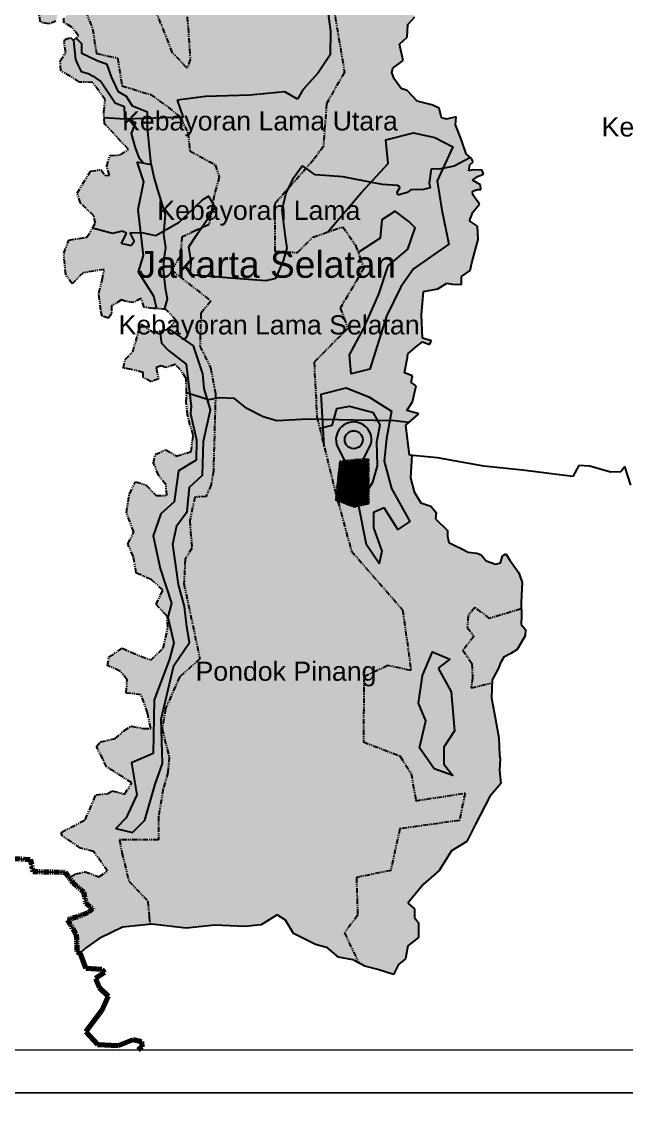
# Model space of a CAD drawing. Header units: millimetres. Extents: x 1190 to 1865, y 1371 to 1788.
# Drawn here: x 1344.5 to 1416, y 1576.7 to 1705.8 of the extents above; entities that cross this region are included whole.
import ezdxf

# ---------------------------------------------------------------- set-up
doc = ezdxf.new("R2010")
doc.units = ezdxf.units.MM
doc.header["$MEASUREMENT"] = 0
doc.linetypes.add('ACAD_ISO14W100', pattern=[24, 12, -3, 0, -3, 0, -3, 0, -3])
doc.linetypes.add('PHANTOM2', pattern=[1.25, 0.625, -0.125, 0.125, -0.125, 0.125, -0.125])
for name, color, linetype in [('Batas Desa', 7, 'ACAD_ISO14W100'), ('Batas Wilayah', 7, 'PHANTOM2'), ('Bbatas Provinsi', 7, 'PHANTOM2')]:
    doc.layers.add(name, color=color, linetype=linetype)
doc.layers.add('Batas Luar', color=7, linetype='Continuous', lineweight=20)
doc.styles.get("Standard").update_dxf_attribs({"font": 'arial.ttf'})

msp = doc.modelspace()

# ---------------------------------------------------------------- hatches: boundary and pattern name
at = {"true_color": 0xc7c8ca}
h = msp.add_hatch(color=9, dxfattribs=at)
h.dxf.hatch_style = 1
h.paths.add_polyline_path([(1380.53, 1711.56), (1379.98, 1715.27), (1380.09, 1717.49), (1379.77, 1718.93), (1377.15, 1718.57), (1370.58, 1718.46), (1369.18, 1718.34), (1369.18, 1719.23), (1368.34, 1719.14), (1368.25, 1718.43), (1366.98, 1718.71), (1366.1, 1718.93), (1365.66, 1718.9), (1366.16, 1714.91), (1365.3, 1711.53), (1364.09, 1706.4), (1364.43, 1701.37), (1364.09, 1700.33), (1362.35, 1702.15), (1360.36, 1707.18), (1356.2, 1712.89), (1354.64, 1710.99), (1352.04, 1707.09), (1352.9, 1705.01), (1353.34, 1702.07), (1355.85, 1701.55), (1356.37, 1698.26), (1359.75, 1697.22), (1361.83, 1695.75), (1363.24, 1694.58), (1363.27, 1694.52), (1363.59, 1694.53), (1362.9, 1696.57), (1366.23, 1696.98), (1371.49, 1697.14), (1375.6, 1697.56), (1377.12, 1696.69), (1377.74, 1697.78), (1379.57, 1699.79), (1380.98, 1701.94), (1381.01, 1704.7), (1380.63, 1707.62)])
h.paths.add_polyline_path([(1380.17, 1691.09), (1380.55, 1696.17), (1382.67, 1699.87), (1381.35, 1707.67), (1381.45, 1711.52), (1381.04, 1711.47), (1380.53, 1711.56), (1380.63, 1707.62), (1381.01, 1704.7), (1380.98, 1701.94), (1379.57, 1699.79), (1377.74, 1697.78), (1377.12, 1696.69), (1375.6, 1697.56), (1371.49, 1697.14), (1366.23, 1696.98), (1362.9, 1696.57), (1363.59, 1694.53), (1363.27, 1694.52), (1364.17, 1692.73), (1364.38, 1690.56), (1367.37, 1688.94), (1367.86, 1687.47), (1367.26, 1685.3), (1367.11, 1684.4), (1367.38, 1683.92), (1366.9, 1683.2), (1366.67, 1681.86), (1365.72, 1681.44), (1365.25, 1680.73), (1364.26, 1679.25), (1364.56, 1677.43), (1364.44, 1675.92), (1365.8, 1675.81), (1369.78, 1675.5), (1373.37, 1675.22), (1374.5, 1675.47), (1375.41, 1677.58), (1375.72, 1678.63), (1374.45, 1678.71), (1374.45, 1684.34), (1376, 1686.1), (1376.53, 1687.19), (1377.71, 1688.82), (1378.14, 1688.52), (1379.01, 1689.51)])
h.paths.add_polyline_path([(1389.16, 1724.23), (1392.73, 1724.37), (1395.77, 1726.61), (1395.11, 1729.78), (1390.32, 1729.78), (1390.27, 1729.73), (1390.18, 1729.78), (1386.91, 1729.78), (1384.79, 1730.71), (1384.66, 1732.83), (1384.14, 1732.87), (1380.64, 1733.6), (1377.86, 1734.82), (1376.22, 1735.88), (1371.97, 1735.47), (1366.06, 1735.42), (1363.99, 1735.41), (1362.6, 1735.32), (1361.09, 1735.19), (1360.39, 1735.14), (1363.99, 1730.06), (1366.34, 1724.34), (1365.47, 1720.45), (1365.66, 1718.9), (1366.1, 1718.93), (1366.98, 1718.71), (1368.25, 1718.43), (1368.34, 1719.14), (1369.18, 1719.23), (1369.18, 1718.34), (1370.58, 1718.46), (1377.15, 1718.57), (1379.77, 1718.93), (1380.09, 1717.49), (1379.98, 1715.27), (1380.53, 1711.56), (1381.04, 1711.47), (1381.45, 1711.52), (1381.61, 1717.36), (1383.2, 1720.4), (1383.33, 1722.25), (1388.36, 1722.52)])
h.paths.add_polyline_path([(1383.07, 1739.76), (1376.9, 1743.69), (1376.24, 1743.97), (1376.3, 1739.99), (1376.22, 1735.88), (1377.86, 1734.82), (1380.64, 1733.6), (1384.14, 1732.87), (1384.66, 1732.83), (1384.52, 1735.07)])
h.paths.add_polyline_path([(1383.07, 1669.6), (1382.16, 1672), (1384.98, 1676.72), (1383.98, 1679.37), (1382.49, 1681.61), (1378.93, 1680.37), (1377.1, 1678.55), (1375.72, 1678.63), (1375.41, 1677.58), (1374.5, 1675.47), (1373.37, 1675.22), (1369.78, 1675.5), (1365.8, 1675.81), (1364.44, 1675.92), (1364.56, 1677.43), (1364.26, 1679.25), (1365.25, 1680.73), (1365.72, 1681.44), (1365.09, 1681.15), (1363.46, 1680.39), (1363.25, 1678.06), (1362.21, 1676.49), (1366.89, 1672.82), (1365.7, 1671.36), (1365.59, 1667.51), (1366.84, 1664.96), (1367.43, 1661.86), (1367.42, 1661.31), (1367.87, 1661.4), (1369.68, 1661.3), (1371.14, 1660.14), (1373.05, 1659.16), (1374.67, 1658.66), (1378.32, 1658.86), (1379.49, 1658.84), (1379.41, 1659.13), (1379.08, 1665.59), (1380.42, 1666.95)])
h.paths.add_polyline_path([(1383.49, 1643.28), (1381.88, 1649.23), (1381.62, 1649.32), (1381.68, 1649.94), (1381.57, 1650.35), (1379.49, 1658.84), (1378.32, 1658.86), (1374.67, 1658.66), (1373.05, 1659.16), (1371.14, 1660.14), (1369.68, 1661.3), (1367.87, 1661.4), (1367.42, 1661.31), (1367.17, 1652.71), (1366.91, 1651.14), (1366.3, 1649.74), (1364.99, 1649.65), (1364.37, 1646.86), (1364.64, 1643.63), (1363.85, 1642.32), (1363.68, 1639.43), (1365.58, 1630.54), (1363.2, 1628.44), (1361.52, 1624.67), (1361.11, 1622.3), (1361.94, 1618.95), (1361.8, 1617.13), (1361.24, 1615.17), (1360.69, 1611.96), (1360.69, 1609.17), (1356.07, 1609.17), (1356.35, 1607.63), (1357.19, 1604.28), (1359.43, 1601.91), (1359.57, 1600.09), (1359.67, 1599.18), (1359.91, 1599.2), (1363.94, 1598.72), (1367.35, 1599.06), (1370.9, 1598.9), (1372.84, 1599.11), (1374.72, 1600.29), (1375.69, 1599.65), (1376.65, 1598.09), (1379.23, 1596.8), (1380.68, 1596.38), (1381.97, 1595.3), (1383.64, 1594.98), (1384.37, 1594.6), (1382.66, 1598.17), (1384.23, 1600.24), (1384.07, 1604.71), (1388.13, 1605.54), (1389.21, 1610.46), (1396.26, 1611.45), (1396.92, 1614.68), (1391.12, 1613.77), (1390.54, 1617), (1389.21, 1619.07), (1384.9, 1620.73), (1384.98, 1628.43), (1387.8, 1629.75), (1390.54, 1629.17), (1389.54, 1636.32)])
at = {"true_color": 0xeb5a00}
h = msp.add_hatch(color=32, dxfattribs=at)
h.dxf.hatch_style = 1
h.paths.add_polyline_path([(1359.37, 1693.3), (1359.37, 1694.41), (1359.14, 1694.4), (1357.11, 1694.34), (1357.98, 1693.94), (1357.45, 1692.62), (1357.94, 1690.95), (1358.36, 1689.8), (1358.83, 1689.23), (1358.58, 1689.19), (1359.83, 1688.96)])
h.paths.add_polyline_path([(1356.92, 1697.01), (1355.94, 1697.54), (1355.12, 1699.33), (1354.63, 1700.76), (1353.45, 1701.21), (1351.61, 1702.06), (1351.61, 1703.21), (1350.94, 1703.89), (1350.65, 1703.6), (1350.86, 1701.35), (1351.16, 1700.72), (1351.55, 1699.95), (1352.38, 1699.7), (1352.96, 1699.41), (1353.9, 1698.74), (1355.56, 1696.23), (1356.63, 1695.82), (1356.67, 1694.55), (1357.11, 1694.34), (1359.14, 1694.4), (1359.37, 1694.41), (1359.37, 1695.13), (1357.61, 1695.87)])
h = msp.add_hatch(color=32, dxfattribs=at)
h.dxf.hatch_style = 1
h.paths.add_polyline_path([(1388.67, 1683.44), (1390.26, 1682.23), (1391.01, 1681.48), (1390.17, 1678.96), (1387.83, 1677), (1386.71, 1673.64), (1384.94, 1669.63), (1383.25, 1666.46), (1383.27, 1666.28), (1385.03, 1666.77), (1386.2, 1666.43), (1387.65, 1671.04), (1389.33, 1674.49), (1390.82, 1676.64), (1395.02, 1679.56), (1394.18, 1683.57), (1393.62, 1687.02), (1394.31, 1688.5), (1393.87, 1688.41), (1392.93, 1688.43), (1392.66, 1686.74), (1392.81, 1686.21), (1392.02, 1685.99), (1390.52, 1685.98), (1390.09, 1685.67), (1388.98, 1685.34), (1388.88, 1685.68), (1389.26, 1686.28), (1388.95, 1686.47), (1387.15, 1686.61), (1385.8, 1686.87), (1384.65, 1685.62), (1380.71, 1680.99), (1382.49, 1681.61), (1383.98, 1679.37), (1384.28, 1678.58), (1386.9, 1680.27), (1387.08, 1682.41)])
h.paths.add_polyline_path([(1395.49, 1691.03), (1393.34, 1692.15), (1390.82, 1692.71), (1387.55, 1691.87), (1387.83, 1689.07), (1385.8, 1686.87), (1387.15, 1686.61), (1388.95, 1686.47), (1389.26, 1686.28), (1388.88, 1685.68), (1388.98, 1685.34), (1390.09, 1685.67), (1390.52, 1685.98), (1392.02, 1685.99), (1392.81, 1686.21), (1392.66, 1686.74), (1392.93, 1688.43), (1393.87, 1688.41), (1394.31, 1688.5)])
h.paths.add_polyline_path([(1355.35, 1671.31), (1392.07, 1671.31), (1392.07, 1675.96), (1355.35, 1675.96)], flags=9)
h.paths.add_polyline_path([(1355.24, 1689.66), (1388.98, 1689.66), (1388.98, 1694.31), (1355.24, 1694.31)], flags=9)
at = {"true_color": 0xc7c8ca}
h = msp.add_hatch(color=9, dxfattribs=at)
h.dxf.hatch_style = 1
h.paths.add_polyline_path([(1378.14, 1688.52), (1377.71, 1688.82), (1376.53, 1687.19), (1376, 1686.1)])
at = {"true_color": 0xeb5a00}
h = msp.add_hatch(color=32, dxfattribs=at)
h.dxf.hatch_style = 1
h.paths.add_polyline_path([(1389.33, 1674.49), (1390.82, 1676.64), (1395.02, 1679.56), (1394.18, 1683.57), (1393.62, 1687.02), (1394.31, 1688.5), (1393.87, 1688.41), (1392.93, 1688.43), (1392.66, 1686.74), (1392.81, 1686.21), (1392.02, 1685.99), (1390.52, 1685.98), (1390.09, 1685.67), (1388.98, 1685.34), (1388.88, 1685.68), (1389.26, 1686.28), (1388.95, 1686.47), (1387.15, 1686.61), (1385.8, 1686.87), (1384.65, 1685.62), (1380.71, 1680.99), (1382.49, 1681.61), (1383.98, 1679.37), (1384.28, 1678.58), (1386.9, 1680.27), (1387.08, 1682.41), (1388.67, 1683.44), (1390.26, 1682.23), (1391.01, 1681.48), (1390.17, 1678.96), (1387.83, 1677), (1386.71, 1673.64), (1384.94, 1669.63), (1383.25, 1666.46), (1383.27, 1666.28), (1385.03, 1666.77), (1386.2, 1666.43), (1387.65, 1671.04)])
h.paths.add_polyline_path([(1386.2, 1666.43), (1385.03, 1666.77), (1383.27, 1666.28), (1383.44, 1664.22), (1385.68, 1664.78)])
at = {"true_color": 0xc7c8ca}
h = msp.add_hatch(color=9, dxfattribs=at)
h.dxf.hatch_style = 1
h.paths.add_polyline_path([(1366.9, 1683.2), (1366.5, 1682.59), (1365.72, 1681.44), (1366.67, 1681.86)])
h.paths.add_polyline_path([(1367.38, 1683.92), (1367.11, 1684.4), (1366.9, 1683.2)])
at = {"true_color": 0xeb5a00}
h = msp.add_hatch(color=32, dxfattribs=at)
h.dxf.hatch_style = 1
h.paths.add_polyline_path([(1361.47, 1674.4), (1361.23, 1676.54), (1361.31, 1677.8), (1361.51, 1679.13), (1361.27, 1680.73), (1361.3, 1681.08), (1360.36, 1680.55), (1358.93, 1680.85), (1358.55, 1680.86), (1358.86, 1678.21), (1358.3, 1676.29), (1360.1, 1673.44), (1360.46, 1671.93), (1361.38, 1671.86), (1361.39, 1671.94), (1361.7, 1673.07)])
h = msp.add_hatch(color=32, dxfattribs=at)
h.dxf.hatch_style = 1
h.paths.add_polyline_path([(1364.84, 1667.54), (1361.84, 1669.62), (1361.68, 1669.46), (1360.86, 1669.28), (1361.02, 1667.85), (1361.85, 1667), (1363.97, 1665.36), (1364.38, 1661.86), (1366.47, 1661.2), (1366.08, 1662.51), (1365.94, 1664.22)])
h.paths.add_polyline_path([(1366.84, 1659.97), (1366.47, 1661.2), (1364.38, 1661.86), (1364.56, 1660.41), (1364.48, 1659.49), (1365.17, 1656.42), (1365.12, 1654.03), (1363.03, 1652.76), (1362.52, 1649.11), (1360.95, 1647.67), (1360.06, 1645.08), (1360.9, 1641.22), (1362.21, 1637.12), (1361.8, 1635.48), (1362.48, 1632.42), (1362, 1630.52), (1360.18, 1625.69), (1360.04, 1619.36), (1357.5, 1618.26), (1358.11, 1614.49), (1356.88, 1611.75), (1355.64, 1610.51), (1357.63, 1610.03), (1359.08, 1611.47), (1360.31, 1615.73), (1361.14, 1618.19), (1361, 1623.41), (1362.51, 1629.74), (1364.36, 1632.48), (1364.02, 1634.33), (1363.75, 1636.73), (1363.06, 1639.34), (1362.37, 1644.1), (1362.85, 1646.29), (1364.09, 1647.94), (1364.36, 1650.82), (1365.87, 1652.26), (1366.01, 1656.26)])
h = msp.add_hatch(color=32, dxfattribs=at)
h.dxf.hatch_style = 1
h.paths.add_polyline_path([(1388.21, 1650.68), (1387.35, 1653.91), (1387.64, 1656.57), (1388.01, 1658.67), (1386.61, 1658.69), (1386.88, 1658.19), (1386.5, 1656.19), (1386.59, 1653.34), (1386.02, 1651.44), (1384.31, 1648.77), (1385.26, 1644.02), (1386.78, 1641.83), (1387.07, 1643.26), (1386.11, 1646.02), (1386.11, 1647.82), (1387.35, 1648.39), (1388.97, 1645.83), (1390.4, 1646.78)])
h.paths.add_polyline_path([(1385.54, 1661.52), (1382.88, 1662.57), (1379.92, 1661.81), (1380.08, 1658.83), (1381.36, 1658.8), (1381.73, 1660.09), (1383.26, 1660.38), (1386.11, 1659.62), (1386.61, 1658.69), (1388.01, 1658.67), (1388.21, 1659.81)])
h = msp.add_hatch(color=1)
h.dxf.hatch_style = 1
h.paths.add_polyline_path([(1385.8, 1655.93, 1.282095), (1381.72, 1655.93), (1383.76, 1651.85)])
h.paths.add_polyline_path([(1382.7, 1656.44, -1), (1384.81, 1656.44, -1)], flags=16)
at = {"true_color": 0xffffff}
h = msp.add_hatch(color=7, dxfattribs=at)
h.dxf.hatch_style = 1
h.paths.add_polyline_path([(1382.7, 1656.44, 1), (1384.81, 1656.44, 1)])
at = {"true_color": 0xeb5a00}
h = msp.add_hatch(color=32, dxfattribs=at)
h.dxf.hatch_style = 1
h.paths.add_polyline_path([(1404.08, 1634.03), (1403.57, 1634.6), (1403.59, 1635.66), (1403.57, 1636.45), (1399.83, 1635.33), (1398.08, 1636.63), (1397.29, 1635.67), (1397.18, 1634.26), (1397.97, 1633.19), (1396.67, 1631.56), (1397.74, 1629.98), (1397.8, 1628.29), (1397.63, 1627.1), (1400.11, 1627.71), (1400.12, 1628.06), (1400.82, 1629.37), (1401.12, 1630.06), (1401.5, 1630.73), (1402.33, 1631.19), (1403.07, 1631.65), (1404.03, 1633.28)])
h.paths.add_polyline_path([(1395.28, 1626.66), (1393.74, 1629.45), (1395.14, 1630.51), (1393.06, 1631.37), (1391.91, 1628.58), (1391.43, 1625.31), (1392.29, 1623.2), (1391.52, 1620.02), (1393.26, 1617.53), (1395.47, 1616.76), (1394.41, 1618.1), (1394.41, 1620.12), (1395.66, 1622.04)])
at = {"layer": 'Batas Wilayah', "true_color": 0xffff00}
h = msp.add_hatch(color=2, dxfattribs=at)
h.dxf.hatch_style = 1
h.paths.add_polyline_path([(1414.22, 1742.61), (1415.03, 1746.86), (1415.43, 1749.11), (1414.91, 1751.23), (1413.7, 1753.15), (1413.8, 1754.13), (1414.13, 1754.96), (1413.61, 1756.5), (1412.1, 1758.79), (1412.07, 1759.9), (1412.16, 1761.25), (1413.21, 1761.65), (1412.78, 1762.23), (1410.41, 1763.34), (1409.55, 1763.22), (1408.9, 1763.59), (1408.13, 1763.71), (1408.25, 1763.99), (1408.78, 1764.54), (1408.53, 1765.4), (1407.42, 1766.15), (1406.43, 1766.71), (1406.53, 1768.09), (1406.25, 1768.95), (1405.54, 1769.23), (1405.11, 1769.23), (1404.68, 1770), (1405.54, 1770.89), (1405.76, 1771.69), (1406.29, 1771.8), (1404.11, 1772.21), (1401.58, 1772.69), (1400.06, 1771.31), (1399.33, 1770.55), (1398.36, 1770.53), (1395.1, 1773.46), (1390.1, 1774.16), (1386.6, 1774.18), (1386.12, 1774.18), (1386.4, 1769.83), (1386.67, 1767.93), (1386.69, 1766.37), (1386.87, 1763.34), (1386.76, 1761.57), (1385.53, 1760.45), (1382.83, 1760.03), (1378.87, 1760.03), (1375.91, 1759.77), (1374.76, 1759.96), (1374.5, 1759.55), (1374.41, 1758.49), (1374.54, 1756.33), (1373.97, 1755.11), (1373.41, 1754.19), (1373.41, 1753.21), (1373.59, 1752.51), (1374.08, 1752.05), (1374.82, 1751.88), (1375.77, 1751.49), (1376.47, 1750.26), (1376.36, 1748.05), (1376.23, 1744.38), (1376.24, 1743.97), (1376.9, 1743.69), (1383.07, 1739.76), (1384.52, 1735.07), (1384.66, 1732.83), (1387.15, 1732.61), (1390.47, 1732.81), (1393.72, 1733.95), (1395.2, 1734.64), (1395.93, 1734.35), (1396.86, 1734.84), (1398.01, 1734.99), (1398.65, 1734.73), (1399.65, 1736.21), (1401.06, 1739.33), (1402.39, 1738.67), (1403.14, 1738.27), (1404.14, 1738.62), (1406.61, 1738.53), (1410.04, 1739.13), (1412.1, 1738.98), (1413.7, 1739.28)])
h.paths.add_polyline_path([(1392.28, 1748.14), (1394.95, 1752.83), (1397.89, 1754.85), (1399.55, 1757.24), (1403.32, 1757.88), (1406.63, 1755.67), (1406.45, 1753.56), (1404.61, 1751.63), (1402.49, 1749.7), (1400.74, 1747.13), (1398.53, 1744.83), (1394.58, 1745.38)], flags=16)
h.paths.add_polyline_path([(1414.28, 1732.13), (1414.25, 1735.28), (1413.54, 1738.23), (1413.7, 1739.28), (1412.1, 1738.98), (1410.04, 1739.13), (1406.61, 1738.53), (1404.14, 1738.62), (1403.14, 1738.27), (1402.39, 1738.67), (1401.06, 1739.33), (1399.65, 1736.21), (1398.65, 1734.73), (1398.01, 1734.99), (1396.86, 1734.84), (1395.93, 1734.35), (1395.2, 1734.64), (1393.72, 1733.95), (1390.47, 1732.81), (1387.15, 1732.61), (1384.66, 1732.83), (1384.79, 1730.71), (1386.91, 1729.78), (1395.11, 1729.78), (1395.77, 1726.61), (1392.73, 1724.37), (1389.16, 1724.23), (1388.36, 1722.52), (1383.33, 1722.25), (1383.2, 1720.4), (1381.61, 1717.36), (1381.45, 1711.52), (1382.16, 1711.6), (1383.58, 1711.6), (1385.28, 1711.6), (1388.15, 1712.44), (1390.98, 1713.01), (1391.77, 1712.34), (1392.29, 1712.86), (1393.35, 1713.06), (1393.95, 1713.95), (1394.35, 1715.25), (1395.71, 1716.08), (1396.92, 1716.02), (1398.41, 1717.12), (1398.64, 1717.85), (1399.38, 1717.92), (1400.41, 1717.35), (1402.67, 1720.37), (1403.87, 1722.25), (1405.2, 1723.52), (1406.23, 1723.15), (1408.49, 1723.12), (1409.26, 1723.98), (1410.32, 1724.71), (1411.19, 1724.41), (1412.91, 1723.75), (1413.15, 1725.08), (1413.16, 1726.18), (1412.94, 1727.52), (1412.99, 1727.65), (1412.72, 1728.01)])
h.paths.add_polyline_path([(1390.16, 1705.5), (1390.99, 1706.42), (1390.26, 1707.53), (1389.76, 1708.38), (1390.1, 1708.88), (1389.64, 1709.52), (1390.64, 1709.96), (1391.26, 1711.83), (1391.77, 1712.34), (1390.98, 1713.01), (1388.15, 1712.44), (1385.28, 1711.6), (1383.58, 1711.6), (1382.16, 1711.6), (1381.45, 1711.52), (1381.35, 1707.67), (1382.67, 1699.87), (1380.55, 1696.17), (1380.17, 1691.09), (1379.01, 1689.51), (1378.14, 1688.52), (1378.32, 1688.38), (1379.21, 1687.74), (1380.91, 1687.62), (1382.46, 1687.51), (1383.88, 1687.24), (1387.15, 1686.61), (1388.95, 1686.47), (1389.26, 1686.28), (1388.88, 1685.68), (1388.98, 1685.34), (1390.09, 1685.67), (1390.52, 1685.98), (1392.02, 1685.99), (1392.81, 1686.21), (1392.66, 1686.74), (1392.93, 1688.43), (1393.87, 1688.41), (1395.65, 1688.77), (1397.57, 1689.77), (1397.06, 1690.24), (1396.47, 1691.95), (1395.79, 1693.64), (1395.89, 1694.6), (1394.73, 1694.33), (1394.14, 1694.49), (1393.88, 1695.6), (1392.98, 1696.02), (1391.28, 1696.45), (1390.06, 1697.72), (1389.37, 1697.93), (1388.53, 1699.09), (1388.26, 1699.83), (1388.37, 1700.36), (1389.59, 1701.26), (1389.16, 1703.17), (1390.07, 1704.02)])
h = msp.add_hatch(color=2, dxfattribs=at)
h.dxf.hatch_style = 1
h.paths.add_polyline_path([(1406.45, 1753.56), (1406.63, 1755.67), (1403.32, 1757.88), (1399.55, 1757.24), (1397.89, 1754.85), (1394.95, 1752.83), (1392.28, 1748.14), (1394.58, 1745.38), (1398.53, 1744.83), (1400.74, 1747.13), (1402.49, 1749.7), (1404.61, 1751.63)])
h.paths.add_polyline_path([(1388.18, 1662.14), (1388.86, 1664.05), (1388.18, 1665.85), (1385.03, 1666.77), (1381.94, 1665.9), (1379.11, 1665.1), (1379.41, 1659.13), (1379.49, 1658.84), (1383.79, 1658.75), (1386.92, 1658.69), (1388.13, 1659.9)])
h.paths.add_polyline_path([(1386.67, 1658.44), (1386.92, 1658.69), (1383.79, 1658.75), (1379.49, 1658.84), (1380.37, 1655.23), (1382.23, 1654.9), (1384.14, 1655.8), (1386.27, 1656.14)])
h.paths.add_polyline_path([(1404.03, 1633.28), (1404.08, 1634.03), (1403.57, 1634.6), (1403.59, 1635.66), (1403.57, 1636.45), (1399.83, 1635.33), (1398.08, 1636.63), (1397.29, 1635.67), (1397.18, 1634.26), (1397.97, 1633.19), (1396.67, 1631.56), (1397.74, 1629.98), (1397.8, 1628.29), (1397.63, 1627.1), (1400.11, 1627.71), (1400.12, 1628.06), (1400.82, 1629.37), (1401.12, 1630.06), (1401.5, 1630.73), (1402.33, 1631.19), (1403.07, 1631.65)])
h = msp.add_hatch(color=2, dxfattribs=at)
h.dxf.hatch_style = 1
h.paths.add_polyline_path([(1366.16, 1714.91), (1365.66, 1718.9), (1362.18, 1718.62), (1361.79, 1717.98), (1357.51, 1717.82), (1353.28, 1718.13), (1351.81, 1718.96), (1351.04, 1719.96), (1349.39, 1719.75), (1346.67, 1719.86), (1346.41, 1718.88), (1345.54, 1717.78), (1346.41, 1715.66), (1347.07, 1713.62), (1348.39, 1714.09), (1349.27, 1715.37), (1350.03, 1716.69), (1350.33, 1716.87), (1351.31, 1715.63), (1352.34, 1713.98), (1352.19, 1711.5), (1352.41, 1711.06), (1351.61, 1710.52), (1350.66, 1710.73), (1349.89, 1710.59), (1348.9, 1710.44), (1347.84, 1710.59), (1346.54, 1708.88), (1346.41, 1707.84), (1346.73, 1705.78), (1347.72, 1705.57), (1348.56, 1705.91), (1348.73, 1706.6), (1349.32, 1707.47), (1350.26, 1707.05), (1349.49, 1706.26), (1349.51, 1705.76), (1350.47, 1705.17), (1351.23, 1704.18), (1350.65, 1703.6), (1350.3, 1703.95), (1349.6, 1703.72), (1349.54, 1703.37), (1349.72, 1702.2), (1349.07, 1701.21), (1349.13, 1700.05), (1351.35, 1698.71), (1352.92, 1698.65), (1354.38, 1696.61), (1354.21, 1695.16), (1354.27, 1694.46), (1356.67, 1694.33), (1359.14, 1694.4), (1361.19, 1694.46), (1363.27, 1694.52), (1363.24, 1694.58), (1361.83, 1695.75), (1359.75, 1697.22), (1356.37, 1698.26), (1355.85, 1701.55), (1353.34, 1702.07), (1352.9, 1705.01), (1352.04, 1707.09), (1354.64, 1710.99), (1356.2, 1712.89), (1360.36, 1707.18), (1362.35, 1702.15), (1364.09, 1700.33), (1364.43, 1701.37), (1364.09, 1706.4), (1365.3, 1711.53)])
h.paths.add_polyline_path([(1365.89, 1684.78), (1366.63, 1685.21), (1367.11, 1684.4), (1367.26, 1685.3), (1367.86, 1687.47), (1367.37, 1688.94), (1364.38, 1690.56), (1364.17, 1692.73), (1363.27, 1694.52), (1361.19, 1694.46), (1359.14, 1694.4), (1356.67, 1694.33), (1354.27, 1694.46), (1354.32, 1693.76), (1357.13, 1690.74), (1356.19, 1690.1), (1354.97, 1690.04), (1354.56, 1688.76), (1354.91, 1687.71), (1354.39, 1687.65), (1353.92, 1688.35), (1352.64, 1688.18), (1351.06, 1685.56), (1351.47, 1684.39), (1353.04, 1682.88), (1353.22, 1682.01), (1352.87, 1681.44), (1355.26, 1680.81), (1356.38, 1681.09), (1356.91, 1680.83), (1356.3, 1679.61), (1357.45, 1679.35), (1357.8, 1679.87), (1357.28, 1680.88), (1358.93, 1680.85), (1360.36, 1680.55), (1363.03, 1682.07)])
h = msp.add_hatch(color=2, dxfattribs=at)
h.dxf.hatch_style = 1
h.paths.add_polyline_path([(1398.48, 1680.1), (1398.38, 1681.68), (1397.43, 1682.32), (1397.85, 1683.32), (1398.64, 1684.27), (1397.85, 1685.38), (1397.8, 1685.8), (1398.38, 1686.01), (1398.8, 1686.01), (1398.75, 1686.54), (1397.8, 1687.12), (1398.38, 1687.55), (1399.12, 1687.81), (1398.96, 1688.29), (1397.85, 1688.34), (1397.37, 1688.23), (1397.48, 1688.92), (1397.9, 1689.29), (1397.69, 1689.66), (1397.57, 1689.77), (1395.65, 1688.77), (1393.87, 1688.41), (1392.93, 1688.43), (1392.66, 1686.74), (1392.81, 1686.21), (1392.02, 1685.99), (1390.52, 1685.98), (1390.09, 1685.67), (1388.98, 1685.34), (1388.88, 1685.68), (1389.26, 1686.28), (1388.95, 1686.47), (1387.15, 1686.61), (1383.88, 1687.24), (1382.46, 1687.51), (1380.91, 1687.62), (1379.21, 1687.74), (1378.32, 1688.38), (1378.14, 1688.52), (1376, 1686.1), (1375.75, 1685.58), (1375.27, 1683.55), (1375.67, 1680.43), (1375.85, 1679.08), (1375.72, 1678.63), (1377.1, 1678.55), (1378.93, 1680.37), (1382.49, 1681.61), (1383.98, 1679.37), (1384.98, 1676.72), (1382.16, 1672), (1383.07, 1669.6), (1380.42, 1666.95), (1379.08, 1665.59), (1379.11, 1665.1), (1381.94, 1665.9), (1385.03, 1666.77), (1388.18, 1665.85), (1388.86, 1664.05), (1388.18, 1662.14), (1388.13, 1659.9), (1386.92, 1658.69), (1388.59, 1658.65), (1390.26, 1658.46), (1391.45, 1659.49), (1390.03, 1659.91), (1390.71, 1660.91), (1391.14, 1662.82), (1390.56, 1663.19), (1390.71, 1663.98), (1389.76, 1664.35), (1390.12, 1666.17), (1390.17, 1666.59), (1391.23, 1667.49), (1391.91, 1668.02), (1392.71, 1667.7), (1392.97, 1668.12), (1391.91, 1668.44), (1391.76, 1671.19), (1392.02, 1673.94), (1393.71, 1674.25), (1394.77, 1674.94), (1395.41, 1674.83), (1396.52, 1674.78), (1396.52, 1675.73), (1397.52, 1676.42), (1397.74, 1677.35)])
at = {"layer": 'Batas Wilayah', "true_color": 0xed1f24}
h = msp.add_hatch(color=240, dxfattribs=at)
h.dxf.hatch_style = 1
h.paths.add_polyline_path([(1360.57, 1685.96), (1360.14, 1687.48), (1359.83, 1688.96), (1358.12, 1689.27), (1358.92, 1686.92), (1358.24, 1683.59), (1358.55, 1680.86), (1358.93, 1680.85), (1360.36, 1680.55), (1361.3, 1681.08), (1361.47, 1683.06)])
h.paths.add_polyline_path([(1361.47, 1674.4), (1361.23, 1676.54), (1361.31, 1677.8), (1361.51, 1679.13), (1361.27, 1680.73), (1361.3, 1681.08), (1360.36, 1680.55), (1358.93, 1680.85), (1358.55, 1680.86), (1358.86, 1678.21), (1358.3, 1676.29), (1360.1, 1673.44), (1360.46, 1671.93), (1361.38, 1671.86), (1361.39, 1671.94), (1361.7, 1673.07)])
at = {"layer": 'Batas Wilayah', "true_color": 0xffff00}
h = msp.add_hatch(color=2, dxfattribs=at)
h.dxf.hatch_style = 1
h.paths.add_polyline_path([(1365.7, 1671.36), (1366.89, 1672.82), (1362.21, 1676.49), (1363.25, 1678.06), (1363.46, 1680.39), (1365.09, 1681.15), (1365.72, 1681.44), (1366.5, 1682.59), (1366.9, 1683.2), (1367.11, 1684.4), (1366.63, 1685.21), (1365.89, 1684.78), (1363.03, 1682.07), (1360.36, 1680.55), (1358.93, 1680.85), (1357.28, 1680.88), (1357.8, 1679.87), (1357.45, 1679.35), (1356.3, 1679.61), (1356.91, 1680.83), (1356.38, 1681.09), (1355.26, 1680.81), (1352.87, 1681.44), (1352.23, 1680.37), (1350.07, 1680.02), (1349.49, 1678.45), (1349.72, 1675.95), (1350.48, 1674.87), (1351.76, 1676.15), (1354.27, 1676.56), (1354.04, 1675.34), (1353.63, 1673.77), (1353.86, 1671.73), (1354.04, 1671.03), (1354.79, 1670.8), (1355.14, 1671.32), (1355.14, 1672.25), (1356.31, 1672.95), (1356.84, 1672.78), (1357.77, 1672.66), (1358.64, 1673.13), (1358.99, 1672.08), (1360.04, 1671.96), (1361.56, 1671.84), (1362.79, 1670.56), (1361.68, 1669.46), (1360.04, 1669.11), (1358.64, 1670.1), (1358.29, 1669.11), (1357.65, 1666.84), (1356.78, 1665.96), (1356.49, 1664.91), (1357.48, 1664.74), (1358.88, 1664.39), (1358.88, 1663.81), (1359.81, 1663.28), (1360.69, 1663.63), (1360.39, 1664.97), (1360.98, 1665.15), (1361.56, 1664.97), (1362.67, 1665.32), (1363.25, 1664.74), (1363.95, 1663.69), (1364.01, 1661.98), (1366.61, 1661.16), (1367.42, 1661.31), (1367.43, 1661.86), (1366.84, 1664.96), (1365.59, 1667.51)])
h.paths.add_polyline_path([(1375.67, 1680.43), (1375.27, 1683.55), (1375.75, 1685.58), (1376, 1686.1), (1374.45, 1684.34), (1374.45, 1678.71), (1375.72, 1678.63), (1375.85, 1679.08)])
at = {"layer": 'Batas Wilayah', "true_color": 0xed1f24}
h = msp.add_hatch(color=240, dxfattribs=at)
h.dxf.hatch_style = 1
h.paths.add_polyline_path([(1361.51, 1679.13), (1361.27, 1680.73), (1361.3, 1681.08), (1360.36, 1680.55), (1358.93, 1680.85), (1358.55, 1680.86), (1358.86, 1678.21), (1358.3, 1676.29), (1360.1, 1673.44), (1360.46, 1671.93), (1361.38, 1671.86), (1361.39, 1671.94), (1361.7, 1673.07), (1361.47, 1674.4), (1361.23, 1676.54), (1361.31, 1677.8)])
at = {"layer": 'Batas Wilayah', "true_color": 0xffff00}
h = msp.add_hatch(color=2, dxfattribs=at)
h.dxf.hatch_style = 1
h.paths.add_polyline_path([(1403.66, 1639.55), (1403.28, 1640.72), (1402.9, 1641.26), (1402.23, 1642.21), (1401.73, 1642.96), (1401.33, 1642.73), (1401.1, 1641.87), (1400.53, 1641.75), (1399.43, 1642.14), (1398.83, 1642.83), (1398.3, 1643.04), (1397.27, 1643.16), (1396.62, 1643.5), (1395.62, 1643.96), (1395.01, 1644.29), (1394.86, 1645.05), (1394.84, 1645.72), (1393.41, 1647.07), (1393.51, 1647.82), (1392.86, 1648.6), (1391.71, 1648.96), (1390.91, 1650.28), (1390.47, 1651.92), (1390.64, 1654.6), (1390.34, 1654.63), (1389.92, 1658.17), (1390.26, 1658.46), (1388.59, 1658.65), (1386.92, 1658.69), (1386.67, 1658.44), (1386.27, 1656.14), (1384.14, 1655.8), (1382.23, 1654.9), (1380.37, 1655.23), (1381.57, 1650.35), (1383.49, 1643.28), (1389.54, 1636.32), (1390.54, 1629.17), (1387.8, 1629.75), (1384.98, 1628.43), (1384.9, 1620.73), (1389.21, 1619.07), (1390.54, 1617), (1391.12, 1613.77), (1396.92, 1614.68), (1396.26, 1611.45), (1389.21, 1610.46), (1388.13, 1605.54), (1384.07, 1604.71), (1384.23, 1600.24), (1382.66, 1598.17), (1384.37, 1594.6), (1385.09, 1594.23), (1386.6, 1593.85), (1388.48, 1593.26), (1389.07, 1594.44), (1389.88, 1595.09), (1390.14, 1596.64), (1391.43, 1597.61), (1391.43, 1599.33), (1390.95, 1599.97), (1390.95, 1600.99), (1390.14, 1601.69), (1391.97, 1603.89), (1393.87, 1605.54), (1395.32, 1607.85), (1397.12, 1608.97), (1398.15, 1611.02), (1399.87, 1614.27), (1401.15, 1615.82), (1400.98, 1617.36), (1401.07, 1618.73), (1400.98, 1619.15), (1400.9, 1621.21), (1400.55, 1623.18), (1400.04, 1625.92), (1400.11, 1627.71), (1397.63, 1627.1), (1397.8, 1628.29), (1397.74, 1629.98), (1396.67, 1631.56), (1397.97, 1633.19), (1397.18, 1634.26), (1397.29, 1635.67), (1398.08, 1636.63), (1399.83, 1635.33), (1403.57, 1636.45), (1403.55, 1637.24)])
h.paths.add_polyline_path([(1364.37, 1646.86), (1364.99, 1649.65), (1366.3, 1649.74), (1366.91, 1651.14), (1367.17, 1652.71), (1367.42, 1661.31), (1366.61, 1661.16), (1364.01, 1661.98), (1363.95, 1660.87), (1364.13, 1659.3), (1364.77, 1656.95), (1364.54, 1655.03), (1362.79, 1654.51), (1361.56, 1655.26), (1360.28, 1654.68), (1360.1, 1653.69), (1360.69, 1652.23), (1361.56, 1651.13), (1361.68, 1649.85), (1360.4, 1649.85), (1359.23, 1651.07), (1357.95, 1651.48), (1357.25, 1650.02), (1356.9, 1647.81), (1357.77, 1645.51), (1357.07, 1644.11), (1357.71, 1642.6), (1358.06, 1640.68), (1359.81, 1639.92), (1361.21, 1638.7), (1360.4, 1636.95), (1361.68, 1635.61), (1361.8, 1634.3), (1361.25, 1631.79), (1359.76, 1630.4), (1357.44, 1631.33), (1356.41, 1631.79), (1354.83, 1630.77), (1354.65, 1629.75), (1356.13, 1629.1), (1356.97, 1628.08), (1356.88, 1626.5), (1358.64, 1626.31), (1359.39, 1624.18), (1359.76, 1622.32), (1358.92, 1622.32), (1357.44, 1622.6), (1356.6, 1622.04), (1355.58, 1621.12), (1353.81, 1620.74), (1353.35, 1620.19), (1354.09, 1618.7), (1354.55, 1617.77), (1357.55, 1615.88), (1356.67, 1614.57), (1355.22, 1614.94), (1354.6, 1614.61), (1353.29, 1614.47), (1352.02, 1611.52), (1349.18, 1610.03), (1349.29, 1609.64), (1351.47, 1608.18), (1353, 1607.78), (1354.67, 1605.46), (1353.65, 1604.77), (1352.02, 1605.39), (1350.93, 1605.13), (1350.28, 1604.79), (1350.12, 1604.68), (1350.54, 1604.09), (1351.81, 1603), (1352.1, 1601.66), (1352.9, 1601.01), (1352.32, 1600.54), (1351.16, 1600.07), (1349.93, 1599.71), (1350.95, 1597.95), (1351.05, 1595.93), (1351.41, 1595.77), (1351.83, 1596.15), (1352.06, 1596.36), (1353.67, 1597.49), (1356.41, 1598.83), (1359.67, 1599.18), (1359.57, 1600.09), (1359.43, 1601.91), (1357.19, 1604.28), (1356.35, 1607.63), (1356.07, 1609.17), (1360.69, 1609.17), (1360.69, 1611.96), (1361.24, 1615.17), (1361.8, 1617.13), (1361.94, 1618.95), (1361.11, 1622.3), (1361.52, 1624.67), (1363.2, 1628.44), (1365.58, 1630.54), (1363.68, 1639.43), (1363.85, 1642.32), (1364.64, 1643.63)])
at = {"layer": 'Batas Wilayah'}
h = msp.add_hatch(dxfattribs=at)
h.set_pattern_fill('ANSI31', color=8, scale=0.990181)
h.set_pattern_definition([(45, (7010.30962, -416.40891), (-0.0875204383, 0.0875204383), [])])
h.paths.add_polyline_path([(1385.56, 1654.12), (1384.51, 1654.12), (1382.11, 1653.87), (1381.62, 1649.32), (1383.83, 1648.52), (1385.56, 1648.89)])

# ---------------------------------------------------------------- linework, layer by layer
for points in [[(1359.83, 1688.96), (1359.37, 1693.3), (1359.37, 1695.13), (1357.61, 1695.87), (1356.92, 1697.01), (1355.94, 1697.54), (1355.12, 1699.33), (1354.63, 1700.76), (1353.45, 1701.21), (1351.61, 1702.06), (1351.61, 1703.21), (1350.94, 1703.89)], [(1350.65, 1703.6), (1350.86, 1701.35), (1351.16, 1700.72), (1351.55, 1699.95), (1352.38, 1699.7), (1352.96, 1699.41), (1353.9, 1698.74), (1355.56, 1696.23), (1356.63, 1695.82), (1356.67, 1694.55), (1357.98, 1693.94), (1357.45, 1692.62), (1357.94, 1690.95), (1358.36, 1689.8), (1358.83, 1689.23), (1358.58, 1689.19)], [(1380.71, 1680.99), (1384.65, 1685.62), (1387.83, 1689.07), (1387.55, 1691.87), (1390.82, 1692.71), (1393.34, 1692.15), (1395.49, 1691.03), (1393.62, 1687.02), (1394.18, 1683.57), (1395.02, 1679.56), (1390.82, 1676.64), (1389.33, 1674.49), (1387.65, 1671.04), (1385.68, 1664.78), (1383.44, 1664.22), (1383.25, 1666.46), (1384.94, 1669.63), (1386.71, 1673.64), (1387.83, 1677), (1390.17, 1678.96), (1391.01, 1681.48), (1390.26, 1682.23), (1388.67, 1683.44), (1387.08, 1682.41), (1386.9, 1680.27), (1384.28, 1678.58)], [(1358.12, 1689.27), (1358.92, 1686.92), (1358.24, 1683.59), (1358.86, 1678.21), (1358.3, 1676.29), (1360.1, 1673.44), (1360.46, 1671.93)], [(1358.12, 1689.27), (1359.83, 1688.96), (1360.14, 1687.48), (1360.57, 1685.96), (1361.47, 1683.06), (1361.27, 1680.73), (1361.51, 1679.13), (1361.31, 1677.8), (1361.23, 1676.54), (1361.47, 1674.4), (1361.7, 1673.07), (1361.39, 1671.94), (1361.38, 1671.86)], [(1360.86, 1669.28), (1361.02, 1667.85), (1361.85, 1667), (1363.97, 1665.36), (1364.56, 1660.41), (1364.48, 1659.49), (1365.17, 1656.42), (1365.12, 1654.03), (1363.03, 1652.76), (1362.52, 1649.11), (1360.95, 1647.67), (1360.06, 1645.08), (1360.9, 1641.22), (1362.21, 1637.12), (1361.8, 1635.48), (1362.48, 1632.42), (1362, 1630.52), (1360.18, 1625.69), (1360.04, 1619.36), (1357.5, 1618.26), (1358.11, 1614.49), (1356.88, 1611.75), (1355.64, 1610.51), (1357.63, 1610.03), (1359.08, 1611.47), (1360.31, 1615.73), (1361.14, 1618.19), (1361, 1623.41), (1362.51, 1629.74), (1364.36, 1632.48), (1364.02, 1634.33), (1363.75, 1636.73), (1363.06, 1639.34), (1362.37, 1644.1), (1362.85, 1646.29), (1364.09, 1647.94), (1364.36, 1650.82), (1365.87, 1652.26), (1366.01, 1656.26), (1366.84, 1659.97), (1366.08, 1662.51), (1365.94, 1664.22), (1364.84, 1667.54), (1361.84, 1669.62)], [(1380.25, 1655.73), (1379.92, 1661.81), (1382.88, 1662.57), (1385.54, 1661.52), (1388.21, 1659.81), (1387.64, 1656.57), (1387.35, 1653.91), (1388.21, 1650.68), (1390.4, 1646.78), (1388.97, 1645.83), (1387.35, 1648.39), (1386.11, 1647.82), (1386.11, 1646.02), (1387.07, 1643.26), (1386.78, 1641.83), (1385.26, 1644.02), (1384.31, 1648.77), (1386.02, 1651.44), (1386.59, 1653.34), (1386.5, 1656.19), (1386.88, 1658.19), (1386.11, 1659.62), (1383.26, 1660.38), (1381.73, 1660.09), (1381.16, 1658.1), (1379.75, 1657.75)], [(1383.76, 1651.85), (1381.72, 1655.93)], [(1383.76, 1651.85), (1385.8, 1655.93)], [(1393.74, 1629.45), (1395.28, 1626.66), (1395.66, 1622.04), (1394.41, 1620.12), (1394.41, 1618.1), (1395.47, 1616.76), (1395.47, 1616.76), (1393.26, 1617.53), (1391.52, 1620.02), (1392.29, 1623.2), (1391.43, 1625.31), (1391.43, 1625.31), (1391.91, 1628.58), (1393.06, 1631.37), (1395.14, 1630.51), (1393.74, 1629.45)]]:
    msp.add_lwpolyline(points)
msp.add_circle((1383.76, 1656.44), 1.06)
msp.add_arc((1383.76, 1656.44), 2.1, 345.9066, 194.0934)
at = {"layer": 'Batas Desa', "ltscale": 100}
for points in [[(1380.53, 1711.56), (1380.63, 1707.62), (1381.01, 1704.7), (1380.98, 1701.94), (1379.57, 1699.79), (1377.74, 1697.78), (1377.12, 1696.69), (1375.6, 1697.56), (1371.49, 1697.14), (1366.23, 1696.98), (1362.9, 1696.57), (1363.59, 1694.53), (1361.19, 1694.46), (1359.14, 1694.4), (1356.67, 1694.33), (1354.27, 1694.46)], [(1397.57, 1689.77), (1395.65, 1688.77), (1393.87, 1688.41), (1392.93, 1688.43), (1392.66, 1686.74), (1392.81, 1686.21), (1392.02, 1685.99), (1390.52, 1685.98), (1390.09, 1685.67), (1388.98, 1685.34), (1388.88, 1685.68), (1389.26, 1686.28), (1388.95, 1686.47), (1387.15, 1686.61), (1383.88, 1687.24), (1382.46, 1687.51), (1380.91, 1687.62), (1379.21, 1687.74), (1378.32, 1688.38), (1377.71, 1688.82), (1376.53, 1687.19), (1375.75, 1685.58), (1375.27, 1683.55), (1375.67, 1680.43), (1375.85, 1679.08), (1375.41, 1677.58), (1374.5, 1675.47), (1373.37, 1675.22), (1369.78, 1675.5), (1365.8, 1675.81), (1364.44, 1675.92), (1364.56, 1677.43), (1364.26, 1679.25), (1365.25, 1680.73), (1366.5, 1682.59), (1367.38, 1683.92), (1366.63, 1685.21), (1365.89, 1684.78), (1363.03, 1682.07), (1360.36, 1680.55), (1358.93, 1680.85), (1357.28, 1680.88), (1357.8, 1679.87), (1357.45, 1679.35), (1356.3, 1679.61), (1356.91, 1680.83), (1356.38, 1681.09), (1355.26, 1680.81), (1352.87, 1681.44)], [(1390.26, 1658.46), (1388.59, 1658.65), (1383.79, 1658.75), (1378.32, 1658.86), (1374.67, 1658.66), (1373.05, 1659.16), (1371.14, 1660.14), (1369.68, 1661.3), (1367.87, 1661.4), (1366.61, 1661.16), (1364.01, 1661.98)]]:
    msp.add_lwpolyline(points, dxfattribs=at)
at = {"layer": 'Batas Luar'}
for points in [[(1568.21, 1787.62), (1271.22, 1787.62), (1271.22, 1579.26), (1568.21, 1579.26)], [(1275.58, 1783.31), (1485.06, 1783.31), (1485.06, 1584.29), (1275.58, 1584.29)], [(1568.21, 1579.26), (1271.22, 1579.26), (1271.22, 1370.89), (1568.21, 1370.89)]]:
    msp.add_lwpolyline(points, close=True, dxfattribs=at)
at = {"layer": 'Batas Wilayah'}
for points in [[(1348.56, 1705.91), (1347.72, 1705.57), (1346.73, 1705.78), (1346.41, 1707.84)], [(1352.04, 1707.09), (1352.9, 1705.01), (1353.34, 1702.07), (1355.85, 1701.55), (1356.37, 1698.26), (1359.75, 1697.22), (1361.83, 1695.75), (1363.24, 1694.58), (1364.17, 1692.73), (1364.38, 1690.56), (1367.37, 1688.94), (1367.86, 1687.47), (1367.26, 1685.3), (1366.67, 1681.86), (1365.09, 1681.15), (1363.46, 1680.39), (1363.25, 1678.06), (1362.21, 1676.49), (1366.89, 1672.82), (1365.7, 1671.36), (1365.59, 1667.51), (1366.84, 1664.96), (1367.43, 1661.86), (1367.17, 1652.71), (1366.91, 1651.14), (1366.3, 1649.74), (1364.99, 1649.65), (1364.37, 1646.86), (1364.64, 1643.63), (1363.85, 1642.32), (1363.68, 1639.43), (1365.58, 1630.54), (1363.2, 1628.44), (1361.52, 1624.67), (1361.11, 1622.3), (1361.94, 1618.95), (1361.8, 1617.13), (1361.24, 1615.17), (1360.69, 1611.96), (1360.69, 1609.17), (1356.07, 1609.17), (1356.35, 1607.63), (1357.19, 1604.28), (1359.43, 1601.91), (1359.57, 1600.09), (1359.67, 1599.18)], [(1364.09, 1706.4), (1364.43, 1701.37), (1364.09, 1700.33), (1362.35, 1702.15), (1360.36, 1707.18)], [(1381.35, 1707.67), (1382.67, 1699.87), (1380.55, 1696.17), (1380.17, 1691.09), (1379.01, 1689.51), (1374.45, 1684.34), (1374.45, 1678.71), (1377.1, 1678.55), (1378.93, 1680.37), (1382.49, 1681.61), (1383.98, 1679.37), (1384.98, 1676.72), (1382.16, 1672), (1383.07, 1669.6), (1380.42, 1666.95), (1379.08, 1665.59), (1379.41, 1659.13), (1381.57, 1650.35), (1383.49, 1643.28), (1389.54, 1636.32), (1390.54, 1629.17), (1387.8, 1629.75), (1384.98, 1628.43), (1384.9, 1620.73), (1389.21, 1619.07), (1390.54, 1617), (1391.12, 1613.77), (1396.92, 1614.68), (1396.26, 1611.45), (1389.21, 1610.46), (1388.13, 1605.54), (1384.07, 1604.71), (1384.23, 1600.24), (1382.66, 1598.17), (1384.37, 1594.6)], [(1350.28, 1604.79), (1350.93, 1605.13), (1352.02, 1605.39), (1353.65, 1604.77), (1354.67, 1605.46), (1353, 1607.78), (1351.47, 1608.18), (1349.29, 1609.64), (1349.18, 1610.03), (1352.02, 1611.52), (1353.29, 1614.47), (1354.6, 1614.61), (1355.22, 1614.94), (1356.67, 1614.57), (1357.55, 1615.88), (1354.55, 1617.77), (1354.09, 1618.7), (1353.35, 1620.19), (1353.81, 1620.74), (1355.58, 1621.12), (1356.6, 1622.04), (1357.44, 1622.6), (1358.92, 1622.32), (1359.76, 1622.32), (1359.39, 1624.18), (1358.64, 1626.31), (1356.88, 1626.5), (1356.97, 1628.08), (1356.13, 1629.1), (1354.65, 1629.75), (1354.83, 1630.77), (1356.41, 1631.79), (1357.44, 1631.33), (1359.76, 1630.4), (1361.25, 1631.79), (1361.8, 1634.3), (1361.68, 1635.61), (1360.4, 1636.95), (1361.21, 1638.7), (1359.81, 1639.92), (1358.06, 1640.68), (1357.71, 1642.6), (1357.07, 1644.11), (1357.77, 1645.51), (1356.9, 1647.81), (1357.25, 1650.02), (1357.95, 1651.48), (1359.23, 1651.07), (1360.4, 1649.85), (1361.68, 1649.85), (1361.56, 1651.13), (1360.69, 1652.23), (1360.1, 1653.69), (1360.28, 1654.68), (1361.56, 1655.26), (1362.79, 1654.51), (1364.54, 1655.03), (1364.77, 1656.95), (1364.13, 1659.3), (1363.95, 1660.87), (1364.01, 1661.98), (1363.95, 1663.69), (1363.25, 1664.74), (1362.67, 1665.32), (1361.56, 1664.97), (1360.98, 1665.15), (1360.39, 1664.97), (1360.69, 1663.63), (1359.81, 1663.28), (1358.88, 1663.81), (1358.88, 1664.39), (1357.48, 1664.74), (1356.49, 1664.91), (1356.78, 1665.96), (1357.65, 1666.84), (1358.29, 1669.11), (1358.64, 1670.1), (1360.04, 1669.11), (1361.68, 1669.46), (1362.79, 1670.56), (1361.56, 1671.84), (1360.04, 1671.96), (1358.99, 1672.08), (1358.64, 1673.13), (1357.77, 1672.66), (1356.84, 1672.78), (1356.31, 1672.95), (1355.14, 1672.25), (1355.14, 1671.32), (1354.79, 1670.8), (1354.04, 1671.03), (1353.86, 1671.73), (1353.63, 1673.77), (1354.04, 1675.34), (1354.27, 1676.56), (1351.76, 1676.15), (1350.48, 1674.87), (1349.72, 1675.95), (1349.49, 1678.45), (1350.07, 1680.02), (1352.23, 1680.37), (1353.22, 1682.01), (1353.04, 1682.88), (1351.47, 1684.39), (1351.06, 1685.56), (1352.64, 1688.18), (1353.92, 1688.35), (1354.39, 1687.65), (1354.91, 1687.71), (1354.56, 1688.76), (1354.97, 1690.04), (1356.19, 1690.1), (1357.13, 1690.74), (1354.32, 1693.76), (1354.21, 1695.16), (1354.38, 1696.61), (1352.92, 1698.65), (1351.35, 1698.71), (1349.13, 1700.05), (1349.07, 1701.21), (1349.72, 1702.2), (1349.54, 1703.37), (1349.6, 1703.72), (1350.3, 1703.95), (1350.65, 1703.6), (1351.23, 1704.18), (1350.47, 1705.17), (1349.51, 1705.76), (1349.49, 1706.26)], [(1403.57, 1636.45), (1399.83, 1635.33), (1398.08, 1636.63), (1397.29, 1635.67), (1397.18, 1634.26), (1397.97, 1633.19), (1396.67, 1631.56), (1397.74, 1629.98), (1397.8, 1628.29), (1397.63, 1627.1), (1400.11, 1627.71)], [(1384.37, 1594.6), (1383.64, 1594.98)]]:
    msp.add_lwpolyline(points, dxfattribs=at)
at = {"layer": 'Batas Wilayah', "ltscale": 3500}
msp.add_lwpolyline([(1416.52, 1651.07), (1415.82, 1653.28), (1415.33, 1652.65), (1414.11, 1652.62), (1411.69, 1653.31), (1410.37, 1653.41), (1409.68, 1652.09), (1403.73, 1652.83), (1399.13, 1653.31), (1393.68, 1654.31), (1390.34, 1654.63), (1389.92, 1658.17), (1391.45, 1659.49), (1390.03, 1659.91), (1390.71, 1660.91), (1391.14, 1662.82), (1390.56, 1663.19), (1390.71, 1663.98), (1389.76, 1664.35), (1390.12, 1666.17), (1390.17, 1666.59), (1391.23, 1667.49), (1391.91, 1668.02), (1392.71, 1667.7), (1392.97, 1668.12), (1391.91, 1668.44), (1391.76, 1671.19), (1392.02, 1673.94), (1393.71, 1674.25), (1394.77, 1674.94), (1395.41, 1674.83), (1396.52, 1674.78), (1396.52, 1675.73), (1397.52, 1676.42), (1397.74, 1677.35), (1398.48, 1680.1), (1398.38, 1681.68), (1397.43, 1682.32), (1397.85, 1683.32), (1398.64, 1684.27), (1397.85, 1685.38), (1397.8, 1685.8), (1398.38, 1686.01), (1398.8, 1686.01), (1398.75, 1686.54), (1397.8, 1687.12), (1398.38, 1687.55), (1399.12, 1687.81), (1398.96, 1688.29), (1397.85, 1688.34), (1397.37, 1688.23), (1397.48, 1688.92), (1397.9, 1689.29), (1397.69, 1689.66), (1397.06, 1690.24), (1396.47, 1691.95), (1395.79, 1693.64), (1395.89, 1694.6), (1394.73, 1694.33), (1394.14, 1694.49), (1393.88, 1695.6), (1392.98, 1696.02), (1391.28, 1696.45), (1390.06, 1697.72), (1389.37, 1697.93), (1388.53, 1699.09), (1388.26, 1699.83), (1388.37, 1700.36), (1389.59, 1701.26), (1389.16, 1703.17), (1390.07, 1704.02), (1390.16, 1705.5), (1390.99, 1706.42)], dxfattribs=at)
at = {"layer": 'Batas Wilayah', "color": 251, "true_color": 0x636466}
msp.add_lwpolyline([(1384.51, 1654.12), (1382.11, 1653.87), (1381.62, 1649.32), (1383.83, 1648.52), (1385.56, 1648.89), (1385.56, 1654.12), (1384.51, 1654.12)], dxfattribs=at)
at = {"layer": 'Batas Wilayah', "color": 251, "lineweight": 100, "true_color": 0x636466, "transparency": 33554585}
msp.add_lwpolyline([(1342.4, 1607.05), (1345.51, 1606.83), (1345.84, 1605.42), (1349.67, 1605.32), (1350.54, 1604.09), (1351.81, 1603), (1352.1, 1601.66), (1352.9, 1601.01), (1352.32, 1600.54), (1351.16, 1600.07), (1349.93, 1599.71), (1350.95, 1597.95), (1351.05, 1595.93), (1351.41, 1595.77)], dxfattribs=at)
at = {"layer": 'Bbatas Provinsi', "ltscale": 4000, "transparency": 33554687}
for points in [[(1390.64, 1654.6), (1390.47, 1651.92), (1390.91, 1650.28), (1391.71, 1648.96), (1392.86, 1648.6), (1393.51, 1647.82), (1393.41, 1647.07), (1394.84, 1645.72), (1394.86, 1645.05), (1395.01, 1644.29), (1395.62, 1643.96), (1396.62, 1643.5), (1397.27, 1643.16), (1398.3, 1643.04), (1398.83, 1642.83), (1399.43, 1642.14), (1400.53, 1641.75), (1401.1, 1641.87), (1401.33, 1642.73), (1401.73, 1642.96), (1402.23, 1642.21), (1402.9, 1641.26), (1403.28, 1640.72), (1403.66, 1639.55), (1403.55, 1637.24), (1403.59, 1635.66), (1403.57, 1634.6), (1404.08, 1634.03), (1404.03, 1633.28), (1403.07, 1631.65), (1402.33, 1631.19), (1401.5, 1630.73), (1401.12, 1630.06), (1400.82, 1629.37), (1400.12, 1628.06), (1400.04, 1625.92), (1400.55, 1623.18), (1400.9, 1621.21), (1400.98, 1619.15), (1401.07, 1618.73), (1400.98, 1617.36), (1401.15, 1615.82), (1399.87, 1614.27), (1398.15, 1611.02), (1397.12, 1608.97), (1395.32, 1607.85), (1393.87, 1605.54), (1391.97, 1603.89), (1390.14, 1601.69), (1390.95, 1600.99), (1390.95, 1599.97), (1391.43, 1599.33), (1391.43, 1597.61), (1390.14, 1596.64), (1389.88, 1595.09), (1389.07, 1594.44), (1388.48, 1593.26), (1386.6, 1593.85), (1385.09, 1594.23), (1383.64, 1594.98), (1381.97, 1595.3), (1380.68, 1596.38), (1379.23, 1596.8), (1376.65, 1598.09), (1375.69, 1599.65), (1374.72, 1600.29), (1372.84, 1599.11), (1370.9, 1598.9), (1367.35, 1599.06), (1363.94, 1598.72), (1359.91, 1599.2), (1356.41, 1598.83), (1353.67, 1597.49), (1352.06, 1596.36), (1351.41, 1595.77), (1352.11, 1594), (1353.99, 1593.89), (1354.32, 1593.46), (1353.24, 1592.76), (1353.67, 1591.69), (1354.75, 1590.67), (1353.94, 1588.95), (1352.11, 1586.48), (1353.46, 1584.98), (1355.93, 1584.86), (1357.7, 1585.56), (1358.67, 1585.34), (1358.71, 1584.71), (1358.29, 1584.29)], [(1342.4, 1607.05), (1345.51, 1606.83), (1345.84, 1605.42), (1349.67, 1605.32), (1350.54, 1604.09), (1351.81, 1603), (1352.1, 1601.66), (1352.9, 1601.01), (1352.32, 1600.54), (1351.16, 1600.07), (1349.93, 1599.71), (1350.95, 1597.95), (1351.05, 1595.93), (1351.41, 1595.77)], [(1350.28, 1604.79), (1350.12, 1604.68), (1350.54, 1604.09), (1351.81, 1603), (1352.1, 1601.66), (1352.9, 1601.01), (1352.32, 1600.54), (1349.93, 1599.71), (1350.95, 1597.95), (1351.05, 1595.93), (1351.41, 1595.77), (1351.83, 1596.15)]]:
    msp.add_lwpolyline(points, dxfattribs=at)
at = {"layer": 'Bbatas Provinsi', "color": 252, "lineweight": 100, "ltscale": 4000, "true_color": 0x939598, "transparency": 33554554}
msp.add_lwpolyline([(1351.41, 1595.77), (1352.11, 1594), (1353.99, 1593.89), (1354.32, 1593.46), (1353.24, 1592.76), (1353.67, 1591.69), (1354.75, 1590.67), (1353.94, 1588.95), (1352.11, 1586.48), (1353.46, 1584.98), (1355.93, 1584.86), (1357.7, 1585.56), (1358.67, 1585.34), (1358.71, 1584.71), (1358.29, 1584.29)], dxfattribs=at)

# ---------------------------------------------------------------- texts
at = {"layer": 'Batas Wilayah', "attachment_point": 1}
for s, width, gutter_width, insert, char_height in [('Kebayoran Lama Utara', 33.3015, 11.29, (1356.38, 1695.24), 2.2572), ('Kebayoran Baru', 33.4269, 11.33, (1413.06, 1694.54), 2.2657), ('Kebayoran Lama', 33.3015, 11.29, (1360.54, 1684.67), 2.2572), ('Jakarta Selatan', 36.6365, 15.74, (1358.22, 1678.72), 3.1481), ('Kebayoran Lama Selatan', 40.0979, 11.29, (1355.97, 1671.14), 2.2572), ('Pondok Pinang', 30.265, 11.29, (1365.06, 1630.21), 2.2572)]:
    msp.add_mtext_dynamic_manual_height_columns(s, width=width, gutter_width=gutter_width, heights=[0], dxfattribs=dict(at, insert=insert, char_height=char_height))

doc.saveas('drawing.dxf')
